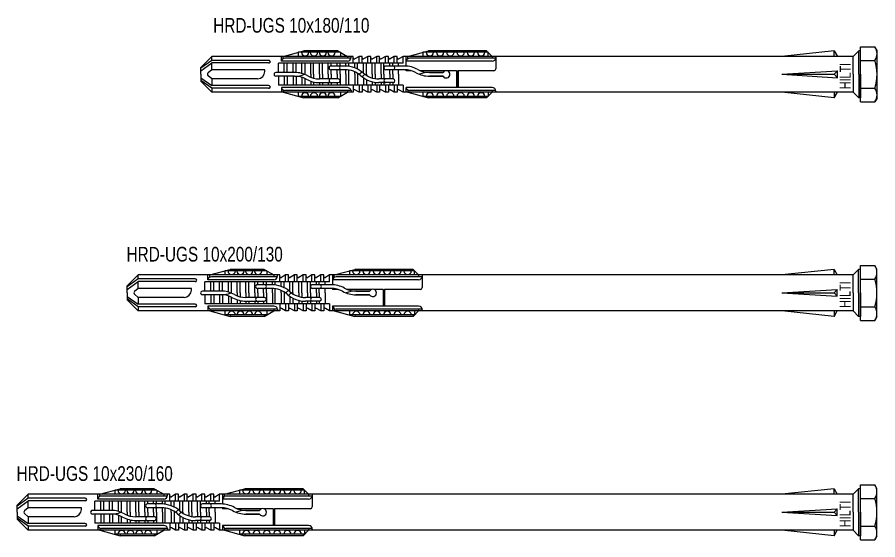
# Model space of a CAD drawing. Header units: millimetres. Extents: x 296 to 4896, y 152 to 3333.
# Drawn here: x 3454.1 to 3688.8, y 2600.9 to 2743.4 of the extents above; entities that cross this region are included whole.
import ezdxf

# ---------------------------------------------------------------- set-up
doc = ezdxf.new("R2010")
doc.units = ezdxf.units.MM
doc.layers.add('2', color=3, linetype='Continuous')
doc.layers.add('3', color=4, linetype='Continuous')
doc.styles.get("Standard").update_dxf_attribs({"font": 'arial.ttf'})

# ---------------------------------------------------------------- blocks, each defined once
blk = doc.blocks.new('HRD-UGS 10x180-110')
at = {"layer": '3', "color": 3}
for p, q in [((-4.5, 7.51), (-0.58, 7.51)), ((-4.5, -7.51), (-4.5, 7.51)), ((0, 6.5), (-0.58, 7.51)), ((-181.5, 4.9), (-184.5, 1.9)), ((-142.9, 4.9), (-181.5, 4.9)), ((-181.5, 3.8), (-181.5, 4.9)), ((-162.5, 3.6), (-162.5, 4.9)), ((-162, 4.9), (-156.4, 6.4)), ((-162, 4.27), (-162, 4.9)), ((-146.41, 6), (-157.89, 6)), ((-157.89, 6), (-157.89, 4.9)), ((-157.89, 6), (-157.89, 4.9)), ((-147.1, 6.4), (-156.4, 6.4)), ((-156.4, 6.4), (-156.4, 6)), ((-147.1, 6.4), (-147.1, 6)), ((-147.1, 6.4), (-144.5, 4.9)), ((-146.41, 6), (-146.41, 4.9)), ((-144.5, 4.9), (-144.5, 4.4)), ((-143.5, 4.6), (-143.5, 4.9)), ((-142.9, 3), (-142.9, 4.9)), ((-141.3, 4.9), (-142.45, 4.24)), ((-140.5, 4.9), (-141.3, 4.9)), ((-141.3, 3), (-141.3, 4.9)), ((-140.5, 3), (-140.5, 4.9)), ((-138.9, 4.9), (-140.05, 4.24)), ((-138.9, 3), (-138.9, 4.9)), ((-138.1, 4.9), (-138.9, 4.9)), ((-138.1, 3), (-138.1, 4.9)), ((-136.5, 4.9), (-137.65, 4.24)), ((-135.7, 4.9), (-136.5, 4.9)), ((-136.5, 3), (-136.5, 4.9)), ((-135.7, 3), (-135.7, 4.9)), ((-134.1, 4.9), (-135.25, 4.24)), ((-134.1, 3), (-134.1, 4.9)), ((-133.3, 4.9), (-134.1, 4.9)), ((-133.3, 3), (-133.3, 4.9)), ((-131.7, 4.9), (-132.85, 4.24)), ((-130.9, 4.9), (-131.7, 4.9)), ((-131.7, 3), (-131.7, 4.9)), ((-130.9, 3), (-130.9, 4.9)), ((-129.3, 4.9), (-130.45, 4.24)), ((-6.5, 4.9), (-129.3, 4.9)), ((-129.3, 3), (-129.3, 4.9)), ((-128.5, 4.9), (-128.5, 2.24)), ((-128, 4.9), (-122.4, 6.4)), ((-128, 4.27), (-128, 4.9)), ((-106.1, 6), (-123.89, 6)), ((-123.89, 6), (-123.89, 4.9)), ((-106.5, 6.4), (-122.4, 6.4)), ((-122.4, 6.4), (-122.4, 6)), ((-106.5, 6.4), (-106.5, 6)), ((-105, 4.9), (-106.5, 6.4)), ((-106.1, 4.9), (-106.1, 6)), ((-105, 4.9), (-105, 4.4)), ((-104, 4.9), (-104, 1.47)), ((-11.7, 6.4), (-25.97, 4.9)), ((-11.7, 4.9), (-11.7, 6.4)), ((-11.7, 6.4), (-10.83, 4.9)), ((-5, 6.4), (-6.5, 4.9)), ((-6.5, 0), (-6.5, 4.9)), ((-4.5, 6.4), (-5, 6.4)), ((-5, 0), (-5, 6.4)), ((-4.5, 0), (-4.5, 6.4)), ((-4.5, 0), (-4.5, 6.4)), ((-4.5, 0), (-4.5, 6.4)), ((-4.5, 0), (-4.5, 6.4)), ((-4.5, 0), (-4.5, 6.4)), ((0, -6.5), (0, 6.5)), ((-181.5, 3.8), (-184.5, 1.65)), ((-184.5, 0.94), (-181.5, 3.09)), ((-166, 3.8), (-181.5, 3.8)), ((-166, 3.09), (-181.5, 3.09)), ((-181.5, 1.21), (-181.5, 3.09)), ((-129.3, 3), (-163.3, 3)), ((-163.3, 0.5), (-163.3, 3)), ((-144.5, 3.6), (-162.48, 3.6)), ((-161.7, 0.5), (-161.7, 3)), ((-143.52, 4.4), (-161.5, 4.4)), ((-160.9, 0.5), (-160.9, 3)), ((-159.3, 0.5), (-159.3, 3)), ((-158.5, 0.5), (-158.5, 3)), ((-156.9, 0.78), (-156.9, 3)), ((-156.1, 3), (-156.1, -0.04)), ((-154.5, 1.89), (-154.5, 3)), ((-153.7, 2.1), (-153.7, 3)), ((-152.1, 2.25), (-152.1, 3)), ((-151.3, 2.25), (-151.3, 3)), ((-149.7, 2.25), (-149.7, 3)), ((-148.9, 2.25), (-148.9, 3)), ((-147.3, 2.25), (-147.3, 3)), ((-146.5, 2.25), (-146.5, 3)), ((-144.9, 2.25), (-144.9, 3)), ((-144.1, 2.18), (-144.1, 3)), ((-142.5, 1.77), (-142.5, 3)), ((-141.7, 1.42), (-141.7, 3)), ((-140.1, 0.31), (-140.1, 3)), ((-139.3, 0), (-139.3, 3)), ((-137.7, 0), (-137.7, 3)), ((-136.9, 0), (-136.9, 3)), ((-135.3, 2.25), (-135.3, 3)), ((-135.3, 1.25), (-135.3, 2.62)), ((-134.5, 0), (-134.5, 3)), ((-132.9, 2.25), (-132.9, 3)), ((-132.1, 2.25), (-132.1, 3)), ((-130.5, 2.25), (-130.5, 3)), ((-130.5, 2.25), (-130.5, 3)), ((-105, 3.6), (-128.48, 3.6)), ((-104.02, 4.4), (-127.5, 4.4)), ((-4.5, 3.75), (-0.58, 3.75)), ((-184.5, 0), (-184.5, 1.9)), ((-181.5, 1.21), (-182.48, 0.38)), ((-167, 1.21), (-181.5, 1.21)), ((-167, 0.79), (-167, 1.21)), ((-158.89, 0.5), (-164, 0.5)), ((-158.89, 0.5), (-164, 0.5)), ((-156.9, 0.26), (-156.9, 0.78)), ((-154.5, 0.83), (-154.5, 1.89)), ((-154.5, 0), (-154.5, 0.83)), ((-153.7, 1.07), (-153.7, 2.1)), ((-153.7, 0), (-153.7, 1.07)), ((-152.1, 1.25), (-152.1, 2.25)), ((-152.1, 0), (-152.1, 1.25)), ((-151.3, 1.25), (-151.3, 2.25)), ((-151.3, 0), (-151.3, 1.25)), ((-149.7, 1.25), (-149.7, 2.25)), ((-149.7, 0), (-149.7, 1.25)), ((-145.13, 2.25), (-149, 2.25)), ((-145.13, 1.25), (-149, 1.25)), ((-148.9, 0), (-148.9, 1.25)), ((-147.3, 0), (-147.3, 1.25)), ((-146.5, 0), (-146.5, 1.25)), ((-144.9, 0), (-144.9, 1.25)), ((-144.1, -3), (-144.1, 1.17)), ((-142.5, 0), (-142.5, 0.69)), ((-141.7, 0.27), (-141.7, -3)), ((-135.3, 0), (-135.3, 1.25)), ((-128.89, 2.25), (-134, 2.25)), ((-128.89, 1.25), (-134, 1.25)), ((-132.9, 0), (-132.9, 1.25)), ((-132.1, 0), (-132.1, 1.25)), ((-130.5, 0), (-130.5, 1.25)), ((-130.5, 0), (-130.5, 1.25)), ((-128.5, 1.24), (-128.5, 0.97)), ((-127, 0.97), (-128.48, 0.97)), ((-117.75, 0.97), (-124.54, 0.97)), ((-122.11, 0.5), (-118.37, 0.5)), ((-118.37, 0.5), (-122.11, 0.5)), ((-114.7, 0.97), (-117.25, 0.97)), ((-114.7, 0.97), (-114.5, 0.77)), ((-114.7, 0.97), (-114.7, -3.6)), ((-114.3, 0.97), (-114.5, 0.77)), ((-114.5, 0.77), (-114.5, -3.6)), ((-114.3, 0.97), (-114.3, -3.6)), ((-104.5, 0.97), (-114.3, 0.97)), ((-25.97, 0), (-10.83, 0.92)), ((-10.83, 0.92), (-11.7, 0)), ((-10.83, -0.92), (-10.83, 0.92)), ((-184.5, 0), (-184.5, -1.9)), ((-184.5, -0.94), (-181.5, -3.09)), ((-181.5, -3.8), (-184.5, -1.65)), ((-181.5, -4.9), (-184.5, -1.9)), ((-181.5, -1.21), (-182.48, -0.38)), ((-181.5, -1.21), (-181.5, -3.09)), ((-169, -1.21), (-181.5, -1.21)), ((-158.89, -0.5), (-164, -0.5)), ((-158.89, -0.5), (-164, -0.5)), ((-163.3, -0.5), (-163.3, -3)), ((-161.7, -0.5), (-161.7, -3)), ((-160.9, -0.5), (-160.9, -3)), ((-159.3, -0.5), (-159.3, -3)), ((-158.5, -0.5), (-158.5, -3)), ((-156.9, -0.81), (-156.9, -3)), ((-156.1, -1.13), (-156.1, -3)), ((-154.5, 0), (-154.5, -0.8)), ((-154.5, -1.86), (-154.5, -3)), ((-153.7, 0), (-153.7, -1.05)), ((-153.7, -2.08), (-153.7, -3)), ((-147, -1.25), (-152.11, -1.25)), ((-152.11, -2.25), (-147, -2.25)), ((-152.1, 0), (-152.1, -1.25)), ((-152.1, -2.25), (-152.1, -3)), ((-151.3, 0), (-151.3, -1.25)), ((-151.3, -2.25), (-151.3, -3)), ((-149.7, 0), (-149.7, -1.25)), ((-149.7, -2.25), (-149.7, -3)), ((-148.9, 0), (-148.9, -1.25)), ((-148.9, -2.25), (-148.9, -3)), ((-147.3, 0), (-147.3, -1.25)), ((-147.3, -2.25), (-147.3, -3)), ((-146.5, 0), (-146.5, -3)), ((-144.9, 0), (-144.9, -3)), ((-142.5, 0), (-142.5, -3)), ((-140.1, -0.94), (-140.1, -3)), ((-139.3, 0), (-139.3, -0.27)), ((-139.3, -1.42), (-139.3, -3)), ((-137.7, 0), (-137.7, -1)), ((-137.7, -2.03), (-137.7, -3)), ((-136.9, 0), (-136.9, -1.17)), ((-136.9, -2.18), (-136.9, -3)), ((-132, -1.25), (-135.87, -1.25)), ((-132, -2.25), (-135.87, -2.25)), ((-135.3, 0), (-135.3, -1.25)), ((-135.3, -2.25), (-135.3, -3)), ((-134.5, 0), (-134.5, -1.25)), ((-134.5, -2.25), (-134.5, -3)), ((-132.9, 0), (-132.9, -1.25)), ((-132.9, -2.25), (-132.9, -3)), ((-132.1, 0), (-132.1, -1.25)), ((-132.1, -2.25), (-132.1, -3)), ((-130.5, 0), (-130.5, -1.25)), ((-130.5, 0), (-130.5, -3)), ((-130.5, -2.25), (-130.5, -3)), ((-118.37, -0.5), (-122.11, -0.5)), ((-122.11, -0.5), (-118.37, -0.5)), ((-25.97, 0), (-11.7, 0)), ((-25.97, 0), (-10.83, -0.92)), ((-10.83, -0.92), (-11.7, 0)), ((-6.5, 0), (-6.5, -4.9)), ((-5, 0), (-5, -6.4)), ((-4.5, 0), (-4.5, -6.4)), ((-4.5, 0), (-4.5, -6.4)), ((-4.5, 0), (-4.5, -6.4)), ((-4.5, 0), (-4.5, -6.4)), ((-4.5, 0), (-4.5, -6.4)), ((-166, -3.09), (-181.5, -3.09)), ((-181.5, -3.8), (-181.5, -4.9)), ((-166, -3.8), (-181.5, -3.8)), ((-129.3, -3), (-163.3, -3)), ((-162.5, -3.6), (-162.5, -4.9)), ((-144.48, -3.6), (-162.48, -3.6)), ((-162, -4.27), (-162, -4.9)), ((-143.5, -4.4), (-161.5, -4.4)), ((-144.5, -4.4), (-144.5, -4.9)), ((-143.5, -4.4), (-143.5, -4.9)), ((-142.9, -3), (-142.9, -4.9)), ((-141.3, -4.9), (-142.45, -4.24)), ((-141.3, -3), (-141.3, -4.9)), ((-140.5, -3), (-140.5, -4.9)), ((-138.9, -4.9), (-140.05, -4.24)), ((-138.9, -3), (-138.9, -4.9)), ((-138.1, -3), (-138.1, -4.9)), ((-136.5, -4.9), (-137.65, -4.24)), ((-136.5, -3), (-136.5, -4.9)), ((-135.7, -3), (-135.7, -4.9)), ((-134.1, -4.9), (-135.25, -4.24)), ((-134.1, -3), (-134.1, -4.9)), ((-133.3, -3), (-133.3, -4.9)), ((-131.7, -4.9), (-132.85, -4.24)), ((-131.7, -3), (-131.7, -4.9)), ((-130.9, -3), (-130.9, -4.9)), ((-129.3, -4.9), (-130.45, -4.24)), ((-129.3, -3), (-129.3, -4.9)), ((-128.5, -3.6), (-128.5, -4.9)), ((-105, -3.6), (-128.48, -3.6)), ((-128, -4.27), (-128, -4.9)), ((-104.02, -4.4), (-127.5, -4.4)), ((-105, -4.4), (-105, -4.9)), ((-104, -4.6), (-104, -4.9)), ((-4.5, -3.75), (-0.58, -3.75)), ((-142.9, -4.9), (-181.5, -4.9)), ((-162, -4.9), (-156.4, -6.4)), ((-157.89, -4.9), (-157.89, -6)), ((-157.89, -4.9), (-157.89, -6)), ((-146.41, -6), (-157.89, -6)), ((-156.4, -6), (-156.4, -6.4)), ((-147.1, -6.4), (-156.4, -6.4)), ((-147.1, -6.4), (-144.5, -4.9)), ((-147.1, -6), (-147.1, -6.4)), ((-146.41, -4.9), (-146.41, -6)), ((-140.5, -4.9), (-141.3, -4.9)), ((-138.1, -4.9), (-138.9, -4.9)), ((-135.7, -4.9), (-136.5, -4.9)), ((-133.3, -4.9), (-134.1, -4.9)), ((-130.9, -4.9), (-131.7, -4.9)), ((-6.5, -4.9), (-129.3, -4.9)), ((-128, -4.9), (-122.4, -6.4)), ((-123.89, -4.9), (-123.89, -6)), ((-106.1, -6), (-123.89, -6)), ((-122.4, -6), (-122.4, -6.4)), ((-106.5, -6.4), (-122.4, -6.4)), ((-105, -4.9), (-106.5, -6.4)), ((-106.5, -6), (-106.5, -6.4)), ((-106.1, -4.9), (-106.1, -6)), ((-11.7, -6.4), (-25.97, -4.9)), ((-11.7, -4.9), (-11.7, -6.4)), ((-11.7, -6.4), (-10.83, -4.9)), ((-5, -6.4), (-6.5, -4.9)), ((-4.5, -6.4), (-5, -6.4)), ((0, -6.5), (-0.58, -7.51)), ((-4.5, -7.51), (-0.58, -7.51))]:
    blk.add_line(p, q, dxfattribs=at)
for points in [[(-166, 3.09), (-165.71, 3.16), (-165.5, 3.45), (-165.71, 3.74), (-166, 3.8)], [(-166, -3.8), (-165.71, -3.74), (-165.5, -3.45), (-165.71, -3.16), (-166, -3.09)]]:
    blk.add_lwpolyline(points, dxfattribs=at)
for centre, radius, start, end in [((-3.32, 5.63), 3.32, 325.6168, 34.3832), ((-156, 6), 1, 180, 0), ((-153.6, 6), 1, 180, 0), ((-151.2, 6), 1, 180, 0), ((-148.8, 6), 1, 180, 0), ((-122, 6), 1, 180, 0), ((-122, 6), 1, 180, 0), ((-119.2, 6), 1, 180, 0), ((-116.4, 6), 1, 180, 0), ((-113.6, 6), 1, 180, 0), ((-110.8, 6), 1, 180, 0), ((-108, 6), 1, 180, 0), ((-161.52, 3.4), 1, 90, 168.463), ((-144.5, 4.6), 1, 270, 0), ((-142.6, 4.5), 0.3, 180, 300), ((-140.2, 4.5), 0.3, 180, 300), ((-137.8, 4.5), 0.3, 180, 300), ((-135.4, 4.5), 0.3, 180, 300), ((-133, 4.5), 0.3, 180, 300), ((-130.6, 4.5), 0.3, 180, 300), ((-127.5, 3.4), 1, 90, 168.463), ((-105, 4.6), 1, 270, 0), ((-12.42, 0), 12.42, 342.4126, 17.5874), ((-182.16, 0), 0.5, 130.2691, 229.7309), ((-169, 0.79), 2, 270, 0), ((-164, 0), 0.5, 89.9975, 270), ((-164, 0), 0.5, 90, 270.0025), ((-158.89, -7), 7.5, 61.0463, 90), ((-149, 1.75), 0.5, 90, 270.0116), ((-147, 1.75), 0.5, 270.0013, 90), ((-145.13, -5.25), 7.5, 48.5904, 90), ((-145.13, -5.25), 6.5, 48.5904, 90), ((-145.13, 5.25), 6.5, 306.1289, 311.4096), ((-135.87, -5.25), 7.5, 128.1223, 131.4096), ((-135.87, 5.25), 6.5, 228.5904, 270), ((-134, 1.75), 0.5, 90, 270.0025), ((-132, 1.75), 0.5, 270, 90), ((-128.89, -5.25), 7.5, 61.0463, 90), ((-128.89, -5.25), 6.5, 61.0463, 90), ((-122.11, 7), 7.5, 241.0463, 270), ((-122.11, 7), 6.5, 241.0463, 269.9987), ((-122.11, -7), 7.5, 90, 111.0361), ((-117.5, 0), 1, 209.9997, 150), ((-117.5, 0), 1, 210, 150.0003), ((-104.5, 1.47), 0.5, 270, 0), ((-158.89, 7), 7.5, 270, 291.0395), ((-158.89, -7), 6.5, 61.0463, 90), ((-152.11, 5.25), 7.5, 241.0463, 270), ((-152.11, 5.25), 6.5, 241.0463, 269.9987), ((-149, -1.75), 0.5, 89.9884, 270), ((-147, -1.75), 0.5, 270, 89.9987), ((-135.87, 5.25), 7.5, 228.5904, 270), ((-145.13, 5.25), 7.5, 308.1223, 311.4096), ((-135.87, -5.25), 6.5, 126.1289, 131.4096), ((-134, -1.75), 0.5, 89.9975, 270), ((-132, -1.75), 0.5, 270, 90), ((-161.52, -3.4), 1, 191.537, 270), ((-144.48, -4.6), 1, 11.537, 90), ((-142.6, -4.5), 0.3, 60, 180), ((-140.2, -4.5), 0.3, 60, 180), ((-137.8, -4.5), 0.3, 60, 180), ((-135.4, -4.5), 0.3, 60, 180), ((-133, -4.5), 0.3, 60, 180), ((-130.6, -4.5), 0.3, 60, 180), ((-127.5, -3.4), 1, 191.537, 270), ((-105, -4.6), 1, 0, 90), ((-3.32, -5.63), 3.32, 325.6168, 34.3832), ((-156, -6), 1, 0, 180), ((-153.6, -6), 1, 0, 180), ((-151.2, -6), 1, 0, 180), ((-148.8, -6), 1, 0, 180), ((-122, -6), 1, 0, 180), ((-122, -6), 1, 0, 180), ((-119.2, -6), 1, 0, 180), ((-116.4, -6), 1, 0, 180), ((-113.6, -6), 1, 0, 180), ((-110.8, -6), 1, 0, 180), ((-108, -6), 1, 0, 180)]:
    blk.add_arc(centre, radius, start, end, dxfattribs=at)
at = {"color": 1, "width": 0.7}
blk.add_text('HILTI', height=3, rotation=90, dxfattribs=at).set_placement((-7.19, -4.04))
blk = doc.blocks.new('HRD-UGS 10x200-130')
at = {"layer": '3', "color": 3}
for p, q in [((-4.5, -7.51), (-4.5, 7.51)), ((-4.5, 7.51), (-0.58, 7.51)), ((0, 6.5), (-0.58, 7.51)), ((-201.5, 4.9), (-204.5, 1.9)), ((-162.9, 4.9), (-201.5, 4.9)), ((-201.5, 3.8), (-201.5, 4.9)), ((-182.5, 3.6), (-182.5, 4.9)), ((-182, 4.9), (-176.4, 6.4)), ((-182, 4.27), (-182, 4.9)), ((-166.41, 6), (-177.89, 6)), ((-177.89, 6), (-177.89, 4.9)), ((-177.89, 6), (-177.89, 4.9)), ((-167.1, 6.4), (-176.4, 6.4)), ((-176.4, 6.4), (-176.4, 6)), ((-167.1, 6.4), (-167.1, 6)), ((-167.1, 6.4), (-164.5, 4.9)), ((-166.41, 6), (-166.41, 4.9)), ((-164.5, 4.9), (-164.5, 4.4)), ((-163.5, 4.6), (-163.5, 4.9)), ((-162.9, 3), (-162.9, 4.9)), ((-161.3, 4.9), (-162.45, 4.24)), ((-160.5, 4.9), (-161.3, 4.9)), ((-161.3, 3), (-161.3, 4.9)), ((-160.5, 3), (-160.5, 4.9)), ((-158.9, 4.9), (-160.05, 4.24)), ((-158.9, 3), (-158.9, 4.9)), ((-158.1, 4.9), (-158.9, 4.9)), ((-158.1, 3), (-158.1, 4.9)), ((-156.5, 4.9), (-157.65, 4.24)), ((-155.7, 4.9), (-156.5, 4.9)), ((-156.5, 3), (-156.5, 4.9)), ((-155.7, 3), (-155.7, 4.9)), ((-154.1, 4.9), (-155.25, 4.24)), ((-154.1, 3), (-154.1, 4.9)), ((-153.3, 4.9), (-154.1, 4.9)), ((-153.3, 3), (-153.3, 4.9)), ((-151.7, 4.9), (-152.85, 4.24)), ((-150.9, 4.9), (-151.7, 4.9)), ((-151.7, 3), (-151.7, 4.9)), ((-150.9, 3), (-150.9, 4.9)), ((-149.3, 4.9), (-150.45, 4.24)), ((-6.5, 4.9), (-149.3, 4.9)), ((-149.3, 3), (-149.3, 4.9)), ((-148.5, 4.9), (-148.5, 2.24)), ((-148, 4.9), (-142.4, 6.4)), ((-148, 4.27), (-148, 4.9)), ((-126.1, 6), (-143.89, 6)), ((-143.89, 6), (-143.89, 4.9)), ((-126.5, 6.4), (-142.4, 6.4)), ((-142.4, 6.4), (-142.4, 6)), ((-126.5, 6.4), (-126.5, 6)), ((-125, 4.9), (-126.5, 6.4)), ((-126.1, 4.9), (-126.1, 6)), ((-125, 4.9), (-125, 4.4)), ((-124, 4.9), (-124, 1.47)), ((-11.7, 6.4), (-25.97, 4.9)), ((-11.7, 4.9), (-11.7, 6.4)), ((-11.7, 6.4), (-10.83, 4.9)), ((-5, 6.4), (-6.5, 4.9)), ((-6.5, 0), (-6.5, 4.9)), ((-4.5, 6.4), (-5, 6.4)), ((-5, 0), (-5, 6.4)), ((-4.5, 0), (-4.5, 6.4)), ((-4.5, 0), (-4.5, 6.4)), ((-4.5, 0), (-4.5, 6.4)), ((-4.5, 0), (-4.5, 6.4)), ((-4.5, 0), (-4.5, 6.4)), ((-4.5, 0), (-4.5, 6.4)), ((0, -6.5), (0, 6.5)), ((-201.5, 3.8), (-204.5, 1.65)), ((-204.5, 0.94), (-201.5, 3.09)), ((-186, 3.8), (-201.5, 3.8)), ((-186, 3.09), (-201.5, 3.09)), ((-201.5, 1.21), (-201.5, 3.09)), ((-149.3, 3), (-183.3, 3)), ((-183.3, 0.5), (-183.3, 3)), ((-164.5, 3.6), (-182.48, 3.6)), ((-181.7, 0.5), (-181.7, 3)), ((-163.52, 4.4), (-181.5, 4.4)), ((-180.9, 0.5), (-180.9, 3)), ((-179.3, 0.5), (-179.3, 3)), ((-178.5, 0.5), (-178.5, 3)), ((-176.9, 0.78), (-176.9, 3)), ((-176.1, 3), (-176.1, -0.04)), ((-174.5, 1.89), (-174.5, 3)), ((-173.7, 2.1), (-173.7, 3)), ((-172.1, 2.25), (-172.1, 3)), ((-171.3, 2.25), (-171.3, 3)), ((-169.7, 2.25), (-169.7, 3)), ((-168.9, 2.25), (-168.9, 3)), ((-167.3, 2.25), (-167.3, 3)), ((-166.5, 2.25), (-166.5, 3)), ((-164.9, 2.25), (-164.9, 3)), ((-164.1, 2.18), (-164.1, 3)), ((-162.5, 1.77), (-162.5, 3)), ((-161.7, 1.42), (-161.7, 3)), ((-160.1, 0.31), (-160.1, 3)), ((-159.3, 0), (-159.3, 3)), ((-157.7, 0), (-157.7, 3)), ((-156.9, 0), (-156.9, 3)), ((-155.3, 2.25), (-155.3, 3)), ((-155.3, 1.25), (-155.3, 2.62)), ((-154.5, 0), (-154.5, 3)), ((-152.9, 2.25), (-152.9, 3)), ((-152.1, 2.25), (-152.1, 3)), ((-150.5, 2.25), (-150.5, 3)), ((-150.5, 2.25), (-150.5, 3)), ((-125, 3.6), (-148.48, 3.6)), ((-124.02, 4.4), (-147.5, 4.4)), ((-4.5, 3.75), (-0.58, 3.75)), ((-204.5, 0), (-204.5, 1.9)), ((-201.5, 1.21), (-202.48, 0.38)), ((-187, 1.21), (-201.5, 1.21)), ((-187, 0.79), (-187, 1.21)), ((-178.89, 0.5), (-184, 0.5)), ((-178.89, 0.5), (-184, 0.5)), ((-176.9, 0.26), (-176.9, 0.78)), ((-174.5, 0.83), (-174.5, 1.89)), ((-174.5, 0), (-174.5, 0.83)), ((-173.7, 1.07), (-173.7, 2.1)), ((-173.7, 0), (-173.7, 1.07)), ((-172.1, 1.25), (-172.1, 2.25)), ((-172.1, 0), (-172.1, 1.25)), ((-171.3, 1.25), (-171.3, 2.25)), ((-171.3, 0), (-171.3, 1.25)), ((-169.7, 1.25), (-169.7, 2.25)), ((-169.7, 0), (-169.7, 1.25)), ((-165.13, 2.25), (-169, 2.25)), ((-165.13, 1.25), (-169, 1.25)), ((-168.9, 0), (-168.9, 1.25)), ((-167.3, 0), (-167.3, 1.25)), ((-166.5, 0), (-166.5, 1.25)), ((-164.9, 0), (-164.9, 1.25)), ((-164.1, -3), (-164.1, 1.17)), ((-162.5, 0), (-162.5, 0.69)), ((-161.7, 0.27), (-161.7, -3)), ((-155.3, 0), (-155.3, 1.25)), ((-148.89, 2.25), (-154, 2.25)), ((-148.89, 1.25), (-154, 1.25)), ((-152.9, 0), (-152.9, 1.25)), ((-152.1, 0), (-152.1, 1.25)), ((-150.5, 0), (-150.5, 1.25)), ((-150.5, 0), (-150.5, 1.25)), ((-148.5, 1.24), (-148.5, 0.97)), ((-147, 0.97), (-148.48, 0.97)), ((-137.75, 0.97), (-144.54, 0.97)), ((-142.11, 0.5), (-138.37, 0.5)), ((-138.37, 0.5), (-142.11, 0.5)), ((-134.7, 0.97), (-137.25, 0.97)), ((-134.7, 0.97), (-134.5, 0.77)), ((-134.7, 0.97), (-134.7, -3.6)), ((-134.3, 0.97), (-134.5, 0.77)), ((-134.5, 0.77), (-134.5, -3.6)), ((-134.3, 0.97), (-134.3, -3.6)), ((-124.5, 0.97), (-134.3, 0.97)), ((-25.97, 0), (-10.83, 0.92)), ((-10.83, 0.92), (-11.7, 0)), ((-10.83, -0.92), (-10.83, 0.92)), ((-204.5, 0), (-204.5, -1.9)), ((-204.5, -0.94), (-201.5, -3.09)), ((-201.5, -3.8), (-204.5, -1.65)), ((-201.5, -4.9), (-204.5, -1.9)), ((-201.5, -1.21), (-202.48, -0.38)), ((-201.5, -1.21), (-201.5, -3.09)), ((-189, -1.21), (-201.5, -1.21)), ((-178.89, -0.5), (-184, -0.5)), ((-178.89, -0.5), (-184, -0.5)), ((-183.3, -0.5), (-183.3, -3)), ((-181.7, -0.5), (-181.7, -3)), ((-180.9, -0.5), (-180.9, -3)), ((-179.3, -0.5), (-179.3, -3)), ((-178.5, -0.5), (-178.5, -3)), ((-176.9, -0.81), (-176.9, -3)), ((-176.1, -1.13), (-176.1, -3)), ((-174.5, 0), (-174.5, -0.8)), ((-174.5, -1.86), (-174.5, -3)), ((-173.7, 0), (-173.7, -1.05)), ((-173.7, -2.08), (-173.7, -3)), ((-167, -1.25), (-172.11, -1.25)), ((-172.11, -2.25), (-167, -2.25)), ((-172.1, 0), (-172.1, -1.25)), ((-172.1, -2.25), (-172.1, -3)), ((-171.3, 0), (-171.3, -1.25)), ((-171.3, -2.25), (-171.3, -3)), ((-169.7, 0), (-169.7, -1.25)), ((-169.7, -2.25), (-169.7, -3)), ((-168.9, 0), (-168.9, -1.25)), ((-168.9, -2.25), (-168.9, -3)), ((-167.3, 0), (-167.3, -1.25)), ((-167.3, -2.25), (-167.3, -3)), ((-166.5, 0), (-166.5, -3)), ((-164.9, 0), (-164.9, -3)), ((-162.5, 0), (-162.5, -3)), ((-160.1, -0.94), (-160.1, -3)), ((-159.3, 0), (-159.3, -0.27)), ((-159.3, -1.42), (-159.3, -3)), ((-157.7, 0), (-157.7, -1)), ((-157.7, -2.03), (-157.7, -3)), ((-156.9, 0), (-156.9, -1.17)), ((-156.9, -2.18), (-156.9, -3)), ((-152, -1.25), (-155.87, -1.25)), ((-152, -2.25), (-155.87, -2.25)), ((-155.3, 0), (-155.3, -1.25)), ((-155.3, -2.25), (-155.3, -3)), ((-154.5, 0), (-154.5, -1.25)), ((-154.5, -2.25), (-154.5, -3)), ((-152.9, 0), (-152.9, -1.25)), ((-152.9, -2.25), (-152.9, -3)), ((-152.1, 0), (-152.1, -1.25)), ((-152.1, -2.25), (-152.1, -3)), ((-150.5, 0), (-150.5, -1.25)), ((-150.5, 0), (-150.5, -3)), ((-150.5, -2.25), (-150.5, -3)), ((-138.37, -0.5), (-142.11, -0.5)), ((-142.11, -0.5), (-138.37, -0.5)), ((-25.97, 0), (-11.7, 0)), ((-25.97, 0), (-10.83, -0.92)), ((-10.83, -0.92), (-11.7, 0)), ((-6.5, 0), (-6.5, -4.9)), ((-5, 0), (-5, -6.4)), ((-4.5, 0), (-4.5, -6.4)), ((-4.5, 0), (-4.5, -6.4)), ((-4.5, 0), (-4.5, -6.4)), ((-4.5, 0), (-4.5, -6.4)), ((-4.5, 0), (-4.5, -6.4)), ((-4.5, 0), (-4.5, -6.4)), ((-186, -3.09), (-201.5, -3.09)), ((-201.5, -3.8), (-201.5, -4.9)), ((-186, -3.8), (-201.5, -3.8)), ((-149.3, -3), (-183.3, -3)), ((-182.5, -3.6), (-182.5, -4.9)), ((-164.48, -3.6), (-182.48, -3.6)), ((-182, -4.27), (-182, -4.9)), ((-163.5, -4.4), (-181.5, -4.4)), ((-164.5, -4.4), (-164.5, -4.9)), ((-163.5, -4.4), (-163.5, -4.9)), ((-162.9, -3), (-162.9, -4.9)), ((-161.3, -4.9), (-162.45, -4.24)), ((-161.3, -3), (-161.3, -4.9)), ((-160.5, -3), (-160.5, -4.9)), ((-158.9, -4.9), (-160.05, -4.24)), ((-158.9, -3), (-158.9, -4.9)), ((-158.1, -3), (-158.1, -4.9)), ((-156.5, -4.9), (-157.65, -4.24)), ((-156.5, -3), (-156.5, -4.9)), ((-155.7, -3), (-155.7, -4.9)), ((-154.1, -4.9), (-155.25, -4.24)), ((-154.1, -3), (-154.1, -4.9)), ((-153.3, -3), (-153.3, -4.9)), ((-151.7, -4.9), (-152.85, -4.24)), ((-151.7, -3), (-151.7, -4.9)), ((-150.9, -3), (-150.9, -4.9)), ((-149.3, -4.9), (-150.45, -4.24)), ((-149.3, -3), (-149.3, -4.9)), ((-148.5, -3.6), (-148.5, -4.9)), ((-125, -3.6), (-148.48, -3.6)), ((-148, -4.27), (-148, -4.9)), ((-124.02, -4.4), (-147.5, -4.4)), ((-125, -4.4), (-125, -4.9)), ((-124, -4.6), (-124, -4.9)), ((-4.5, -3.75), (-0.58, -3.75)), ((-162.9, -4.9), (-201.5, -4.9)), ((-182, -4.9), (-176.4, -6.4)), ((-177.89, -4.9), (-177.89, -6)), ((-177.89, -4.9), (-177.89, -6)), ((-166.41, -6), (-177.89, -6)), ((-176.4, -6), (-176.4, -6.4)), ((-167.1, -6.4), (-176.4, -6.4)), ((-167.1, -6.4), (-164.5, -4.9)), ((-167.1, -6), (-167.1, -6.4)), ((-166.41, -4.9), (-166.41, -6)), ((-160.5, -4.9), (-161.3, -4.9)), ((-158.1, -4.9), (-158.9, -4.9)), ((-155.7, -4.9), (-156.5, -4.9)), ((-153.3, -4.9), (-154.1, -4.9)), ((-150.9, -4.9), (-151.7, -4.9)), ((-6.5, -4.9), (-149.3, -4.9)), ((-148, -4.9), (-142.4, -6.4)), ((-143.89, -4.9), (-143.89, -6)), ((-126.1, -6), (-143.89, -6)), ((-142.4, -6), (-142.4, -6.4)), ((-126.5, -6.4), (-142.4, -6.4)), ((-125, -4.9), (-126.5, -6.4)), ((-126.5, -6), (-126.5, -6.4)), ((-126.1, -4.9), (-126.1, -6)), ((-11.7, -6.4), (-25.97, -4.9)), ((-11.7, -4.9), (-11.7, -6.4)), ((-11.7, -6.4), (-10.83, -4.9)), ((-5, -6.4), (-6.5, -4.9)), ((-4.5, -6.4), (-5, -6.4)), ((0, -6.5), (-0.58, -7.51)), ((-4.5, -7.51), (-0.58, -7.51))]:
    blk.add_line(p, q, dxfattribs=at)
for points in [[(-186, 3.09), (-185.71, 3.16), (-185.5, 3.45), (-185.71, 3.74), (-186, 3.8)], [(-186, -3.8), (-185.71, -3.74), (-185.5, -3.45), (-185.71, -3.16), (-186, -3.09)]]:
    blk.add_lwpolyline(points, dxfattribs=at)
for centre, radius, start, end in [((-3.32, 5.63), 3.32, 325.6168, 34.3832), ((-176, 6), 1, 180, 0), ((-173.6, 6), 1, 180, 0), ((-171.2, 6), 1, 180, 0), ((-168.8, 6), 1, 180, 0), ((-142, 6), 1, 180, 0), ((-142, 6), 1, 180, 0), ((-139.2, 6), 1, 180, 0), ((-136.4, 6), 1, 180, 0), ((-133.6, 6), 1, 180, 0), ((-130.8, 6), 1, 180, 0), ((-128, 6), 1, 180, 0), ((-181.52, 3.4), 1, 90, 168.463), ((-164.5, 4.6), 1, 270, 0), ((-162.6, 4.5), 0.3, 180, 300), ((-160.2, 4.5), 0.3, 180, 300), ((-157.8, 4.5), 0.3, 180, 300), ((-155.4, 4.5), 0.3, 180, 300), ((-153, 4.5), 0.3, 180, 300), ((-150.6, 4.5), 0.3, 180, 300), ((-147.5, 3.4), 1, 90, 168.463), ((-125, 4.6), 1, 270, 0), ((-12.42, 0), 12.42, 342.4126, 17.5874), ((-202.16, 0), 0.5, 130.2691, 229.7309), ((-189, 0.79), 2, 270, 0), ((-184, 0), 0.5, 89.9975, 270), ((-184, 0), 0.5, 90, 270.0025), ((-178.89, -7), 7.5, 61.0463, 90), ((-169, 1.75), 0.5, 90, 270.0116), ((-167, 1.75), 0.5, 270.0013, 90), ((-165.13, -5.25), 7.5, 48.5904, 90), ((-165.13, -5.25), 6.5, 48.5904, 90), ((-165.13, 5.25), 6.5, 306.1289, 311.4096), ((-155.87, -5.25), 7.5, 128.1223, 131.4096), ((-155.87, 5.25), 6.5, 228.5904, 270), ((-154, 1.75), 0.5, 90, 270.0025), ((-152, 1.75), 0.5, 270, 90), ((-148.89, -5.25), 7.5, 61.0463, 90), ((-148.89, -5.25), 6.5, 61.0463, 90), ((-142.11, 7), 7.5, 241.0463, 270), ((-142.11, 7), 6.5, 241.0463, 269.9987), ((-142.11, -7), 7.5, 90, 111.0361), ((-137.5, 0), 1, 209.9997, 150), ((-137.5, 0), 1, 210, 150.0003), ((-124.5, 1.47), 0.5, 270, 0), ((-178.89, 7), 7.5, 270, 291.0395), ((-178.89, -7), 6.5, 61.0463, 90), ((-172.11, 5.25), 7.5, 241.0463, 270), ((-172.11, 5.25), 6.5, 241.0463, 269.9987), ((-169, -1.75), 0.5, 89.9884, 270), ((-167, -1.75), 0.5, 270, 89.9987), ((-155.87, 5.25), 7.5, 228.5904, 270), ((-165.13, 5.25), 7.5, 308.1223, 311.4096), ((-155.87, -5.25), 6.5, 126.1289, 131.4096), ((-154, -1.75), 0.5, 89.9975, 270), ((-152, -1.75), 0.5, 270, 90), ((-181.52, -3.4), 1, 191.537, 270), ((-164.48, -4.6), 1, 11.537, 90), ((-162.6, -4.5), 0.3, 60, 180), ((-160.2, -4.5), 0.3, 60, 180), ((-157.8, -4.5), 0.3, 60, 180), ((-155.4, -4.5), 0.3, 60, 180), ((-153, -4.5), 0.3, 60, 180), ((-150.6, -4.5), 0.3, 60, 180), ((-147.5, -3.4), 1, 191.537, 270), ((-125, -4.6), 1, 0, 90), ((-3.32, -5.63), 3.32, 325.6168, 34.3832), ((-176, -6), 1, 0, 180), ((-173.6, -6), 1, 0, 180), ((-171.2, -6), 1, 0, 180), ((-168.8, -6), 1, 0, 180), ((-142, -6), 1, 0, 180), ((-142, -6), 1, 0, 180), ((-139.2, -6), 1, 0, 180), ((-136.4, -6), 1, 0, 180), ((-133.6, -6), 1, 0, 180), ((-130.8, -6), 1, 0, 180), ((-128, -6), 1, 0, 180)]:
    blk.add_arc(centre, radius, start, end, dxfattribs=at)
at = {"color": 1, "width": 0.7}
blk.add_text('HILTI', height=3, rotation=90, dxfattribs=at).set_placement((-7.19, -4.04))
blk = doc.blocks.new('HRD-UGS 10x230-160')
at = {"layer": '2'}
for p, q in [((0, 6.5), (-0.58, 7.51)), ((0, -6.5), (0, 6.5)), ((0, -6.5), (-0.58, -7.51))]:
    blk.add_line(p, q, dxfattribs=at)
for centre, radius, start, end in [((-3.32, 5.63), 3.32, 325.6168, 34.3832), ((-12.42, 0), 12.42, 342.4126, 17.5874), ((-3.32, -5.63), 3.32, 325.6168, 34.3832)]:
    blk.add_arc(centre, radius, start, end, dxfattribs=at)
at = {"layer": '3', "color": 3}
for p, q in [((-4.5, 7.51), (-0.58, 7.51)), ((-4.5, -7.51), (-4.5, 7.51)), ((-231.5, 4.9), (-234.5, 1.9)), ((-192.9, 4.9), (-231.5, 4.9)), ((-231.5, 3.8), (-231.5, 4.9)), ((-212.5, 3.6), (-212.5, 4.9)), ((-212, 4.9), (-206.4, 6.4)), ((-212, 4.27), (-212, 4.9)), ((-196.41, 6), (-207.89, 6)), ((-207.89, 6), (-207.89, 4.9)), ((-207.89, 6), (-207.89, 4.9)), ((-197.1, 6.4), (-206.4, 6.4)), ((-206.4, 6.4), (-206.4, 6)), ((-197.1, 6.4), (-197.1, 6)), ((-197.1, 6.4), (-194.5, 4.9)), ((-196.41, 6), (-196.41, 4.9)), ((-194.5, 4.9), (-194.5, 4.4)), ((-193.5, 4.6), (-193.5, 4.9)), ((-192.9, 3), (-192.9, 4.9)), ((-191.3, 4.9), (-192.45, 4.24)), ((-190.5, 4.9), (-191.3, 4.9)), ((-191.3, 3), (-191.3, 4.9)), ((-190.5, 3), (-190.5, 4.9)), ((-188.9, 4.9), (-190.05, 4.24)), ((-188.9, 3), (-188.9, 4.9)), ((-188.1, 4.9), (-188.9, 4.9)), ((-188.1, 3), (-188.1, 4.9)), ((-186.5, 4.9), (-187.65, 4.24)), ((-185.7, 4.9), (-186.5, 4.9)), ((-186.5, 3), (-186.5, 4.9)), ((-185.7, 3), (-185.7, 4.9)), ((-184.1, 4.9), (-185.25, 4.24)), ((-184.1, 3), (-184.1, 4.9)), ((-183.3, 4.9), (-184.1, 4.9)), ((-183.3, 3), (-183.3, 4.9)), ((-181.7, 4.9), (-182.85, 4.24)), ((-180.9, 4.9), (-181.7, 4.9)), ((-181.7, 3), (-181.7, 4.9)), ((-180.9, 3), (-180.9, 4.9)), ((-179.3, 4.9), (-180.45, 4.24)), ((-6.5, 4.9), (-179.3, 4.9)), ((-179.3, 3), (-179.3, 4.9)), ((-178.5, 4.9), (-178.5, 2.24)), ((-178, 4.9), (-172.4, 6.4)), ((-178, 4.27), (-178, 4.9)), ((-156.1, 6), (-173.89, 6)), ((-173.89, 6), (-173.89, 4.9)), ((-156.5, 6.4), (-172.4, 6.4)), ((-172.4, 6.4), (-172.4, 6)), ((-156.5, 6.4), (-156.5, 6)), ((-155, 4.9), (-156.5, 6.4)), ((-156.1, 4.9), (-156.1, 6)), ((-155, 4.9), (-155, 4.4)), ((-154, 4.9), (-154, 1.47)), ((-11.7, 6.4), (-25.97, 4.9)), ((-11.7, 4.9), (-11.7, 6.4)), ((-11.7, 6.4), (-10.83, 4.9)), ((-5, 6.4), (-6.5, 4.9)), ((-6.5, 0), (-6.5, 4.9)), ((-4.5, 6.4), (-5, 6.4)), ((-5, 0), (-5, 6.4)), ((-4.5, 0), (-4.5, 6.4)), ((-4.5, 0), (-4.5, 6.4)), ((-4.5, 0), (-4.5, 6.4)), ((-4.5, 0), (-4.5, 6.4)), ((-4.5, 0), (-4.5, 6.4)), ((-4.5, 0), (-4.5, 6.4)), ((-4.5, 0), (-4.5, 6.4)), ((-231.5, 3.8), (-234.5, 1.65)), ((-234.5, 0.94), (-231.5, 3.09)), ((-216, 3.8), (-231.5, 3.8)), ((-216, 3.09), (-231.5, 3.09)), ((-231.5, 1.21), (-231.5, 3.09)), ((-179.3, 3), (-213.3, 3)), ((-213.3, 0.5), (-213.3, 3)), ((-194.5, 3.6), (-212.48, 3.6)), ((-211.7, 0.5), (-211.7, 3)), ((-193.52, 4.4), (-211.5, 4.4)), ((-210.9, 0.5), (-210.9, 3)), ((-209.3, 0.5), (-209.3, 3)), ((-208.5, 0.5), (-208.5, 3)), ((-206.9, 0.78), (-206.9, 3)), ((-206.1, 3), (-206.1, -0.04)), ((-204.5, 1.89), (-204.5, 3)), ((-203.7, 2.1), (-203.7, 3)), ((-202.1, 2.25), (-202.1, 3)), ((-201.3, 2.25), (-201.3, 3)), ((-199.7, 2.25), (-199.7, 3)), ((-198.9, 2.25), (-198.9, 3)), ((-197.3, 2.25), (-197.3, 3)), ((-196.5, 2.25), (-196.5, 3)), ((-194.9, 2.25), (-194.9, 3)), ((-194.1, 2.18), (-194.1, 3)), ((-192.5, 1.77), (-192.5, 3)), ((-191.7, 1.42), (-191.7, 3)), ((-190.1, 0.31), (-190.1, 3)), ((-189.3, 0), (-189.3, 3)), ((-187.7, 0), (-187.7, 3)), ((-186.9, 0), (-186.9, 3)), ((-185.3, 2.25), (-185.3, 3)), ((-185.3, 1.25), (-185.3, 2.62)), ((-184.5, 0), (-184.5, 3)), ((-182.9, 2.25), (-182.9, 3)), ((-182.1, 2.25), (-182.1, 3)), ((-180.5, 2.25), (-180.5, 3)), ((-180.5, 2.25), (-180.5, 3)), ((-155, 3.6), (-178.48, 3.6)), ((-154.02, 4.4), (-177.5, 4.4)), ((-4.5, 3.75), (-0.58, 3.75)), ((-234.5, 0), (-234.5, 1.9)), ((-231.5, 1.21), (-232.48, 0.38)), ((-217, 1.21), (-231.5, 1.21)), ((-217, 0.79), (-217, 1.21)), ((-208.89, 0.5), (-214, 0.5)), ((-208.89, 0.5), (-214, 0.5)), ((-206.9, 0.26), (-206.9, 0.78)), ((-204.5, 0.83), (-204.5, 1.89)), ((-204.5, 0), (-204.5, 0.83)), ((-203.7, 1.07), (-203.7, 2.1)), ((-203.7, 0), (-203.7, 1.07)), ((-202.1, 1.25), (-202.1, 2.25)), ((-202.1, 0), (-202.1, 1.25)), ((-201.3, 1.25), (-201.3, 2.25)), ((-201.3, 0), (-201.3, 1.25)), ((-199.7, 1.25), (-199.7, 2.25)), ((-199.7, 0), (-199.7, 1.25)), ((-195.13, 2.25), (-199, 2.25)), ((-195.13, 1.25), (-199, 1.25)), ((-198.9, 0), (-198.9, 1.25)), ((-197.3, 0), (-197.3, 1.25)), ((-196.5, 0), (-196.5, 1.25)), ((-194.9, 0), (-194.9, 1.25)), ((-194.1, -3), (-194.1, 1.17)), ((-192.5, 0), (-192.5, 0.69)), ((-191.7, 0.27), (-191.7, -3)), ((-185.3, 0), (-185.3, 1.25)), ((-178.89, 2.25), (-184, 2.25)), ((-178.89, 1.25), (-184, 1.25)), ((-182.9, 0), (-182.9, 1.25)), ((-182.1, 0), (-182.1, 1.25)), ((-180.5, 0), (-180.5, 1.25)), ((-180.5, 0), (-180.5, 1.25)), ((-178.5, 1.24), (-178.5, 0.97)), ((-177, 0.97), (-178.48, 0.97)), ((-167.75, 0.97), (-174.54, 0.97)), ((-172.11, 0.5), (-168.37, 0.5)), ((-168.37, 0.5), (-172.11, 0.5)), ((-164.7, 0.97), (-167.25, 0.97)), ((-164.7, 0.97), (-164.5, 0.77)), ((-164.7, 0.97), (-164.7, -3.6)), ((-164.3, 0.97), (-164.5, 0.77)), ((-164.5, 0.77), (-164.5, -3.6)), ((-164.3, 0.97), (-164.3, -3.6)), ((-154.5, 0.97), (-164.3, 0.97)), ((-25.97, 0), (-10.83, 0.92)), ((-10.83, 0.92), (-11.7, 0)), ((-10.83, -0.92), (-10.83, 0.92)), ((-234.5, 0), (-234.5, -1.9)), ((-234.5, -0.94), (-231.5, -3.09)), ((-231.5, -3.8), (-234.5, -1.65)), ((-231.5, -4.9), (-234.5, -1.9)), ((-231.5, -1.21), (-232.48, -0.38)), ((-231.5, -1.21), (-231.5, -3.09)), ((-219, -1.21), (-231.5, -1.21)), ((-208.89, -0.5), (-214, -0.5)), ((-208.89, -0.5), (-214, -0.5)), ((-213.3, -0.5), (-213.3, -3)), ((-211.7, -0.5), (-211.7, -3)), ((-210.9, -0.5), (-210.9, -3)), ((-209.3, -0.5), (-209.3, -3)), ((-208.5, -0.5), (-208.5, -3)), ((-206.9, -0.81), (-206.9, -3)), ((-206.1, -1.13), (-206.1, -3)), ((-204.5, 0), (-204.5, -0.8)), ((-204.5, -1.86), (-204.5, -3)), ((-203.7, 0), (-203.7, -1.05)), ((-203.7, -2.08), (-203.7, -3)), ((-197, -1.25), (-202.11, -1.25)), ((-202.11, -2.25), (-197, -2.25)), ((-202.1, 0), (-202.1, -1.25)), ((-202.1, -2.25), (-202.1, -3)), ((-201.3, 0), (-201.3, -1.25)), ((-201.3, -2.25), (-201.3, -3)), ((-199.7, 0), (-199.7, -1.25)), ((-199.7, -2.25), (-199.7, -3)), ((-198.9, 0), (-198.9, -1.25)), ((-198.9, -2.25), (-198.9, -3)), ((-197.3, 0), (-197.3, -1.25)), ((-197.3, -2.25), (-197.3, -3)), ((-196.5, 0), (-196.5, -3)), ((-194.9, 0), (-194.9, -3)), ((-192.5, 0), (-192.5, -3)), ((-190.1, -0.94), (-190.1, -3)), ((-189.3, 0), (-189.3, -0.27)), ((-189.3, -1.42), (-189.3, -3)), ((-187.7, 0), (-187.7, -1)), ((-187.7, -2.03), (-187.7, -3)), ((-186.9, 0), (-186.9, -1.17)), ((-186.9, -2.18), (-186.9, -3)), ((-182, -1.25), (-185.87, -1.25)), ((-182, -2.25), (-185.87, -2.25)), ((-185.3, 0), (-185.3, -1.25)), ((-185.3, -2.25), (-185.3, -3)), ((-184.5, 0), (-184.5, -1.25)), ((-184.5, -2.25), (-184.5, -3)), ((-182.9, 0), (-182.9, -1.25)), ((-182.9, -2.25), (-182.9, -3)), ((-182.1, 0), (-182.1, -1.25)), ((-182.1, -2.25), (-182.1, -3)), ((-180.5, 0), (-180.5, -1.25)), ((-180.5, 0), (-180.5, -3)), ((-180.5, -2.25), (-180.5, -3)), ((-168.37, -0.5), (-172.11, -0.5)), ((-172.11, -0.5), (-168.37, -0.5)), ((-25.97, 0), (-11.7, 0)), ((-25.97, 0), (-10.83, -0.92)), ((-10.83, -0.92), (-11.7, 0)), ((-6.5, 0), (-6.5, -4.9)), ((-5, 0), (-5, -6.4)), ((-4.5, 0), (-4.5, -6.4)), ((-4.5, 0), (-4.5, -6.4)), ((-4.5, 0), (-4.5, -6.4)), ((-4.5, 0), (-4.5, -6.4)), ((-4.5, 0), (-4.5, -6.4)), ((-4.5, 0), (-4.5, -6.4)), ((-4.5, 0), (-4.5, -6.4)), ((-216, -3.09), (-231.5, -3.09)), ((-231.5, -3.8), (-231.5, -4.9)), ((-216, -3.8), (-231.5, -3.8)), ((-179.3, -3), (-213.3, -3)), ((-212.5, -3.6), (-212.5, -4.9)), ((-194.48, -3.6), (-212.48, -3.6)), ((-212, -4.27), (-212, -4.9)), ((-193.5, -4.4), (-211.5, -4.4)), ((-194.5, -4.4), (-194.5, -4.9)), ((-193.5, -4.4), (-193.5, -4.9)), ((-192.9, -3), (-192.9, -4.9)), ((-191.3, -4.9), (-192.45, -4.24)), ((-191.3, -3), (-191.3, -4.9)), ((-190.5, -3), (-190.5, -4.9)), ((-188.9, -4.9), (-190.05, -4.24)), ((-188.9, -3), (-188.9, -4.9)), ((-188.1, -3), (-188.1, -4.9)), ((-186.5, -4.9), (-187.65, -4.24)), ((-186.5, -3), (-186.5, -4.9)), ((-185.7, -3), (-185.7, -4.9)), ((-184.1, -4.9), (-185.25, -4.24)), ((-184.1, -3), (-184.1, -4.9)), ((-183.3, -3), (-183.3, -4.9)), ((-181.7, -4.9), (-182.85, -4.24)), ((-181.7, -3), (-181.7, -4.9)), ((-180.9, -3), (-180.9, -4.9)), ((-179.3, -4.9), (-180.45, -4.24)), ((-179.3, -3), (-179.3, -4.9)), ((-178.5, -3.6), (-178.5, -4.9)), ((-155, -3.6), (-178.48, -3.6)), ((-178, -4.27), (-178, -4.9)), ((-154.02, -4.4), (-177.5, -4.4)), ((-155, -4.4), (-155, -4.9)), ((-154, -4.6), (-154, -4.9)), ((-4.5, -3.75), (-0.58, -3.75)), ((-192.9, -4.9), (-231.5, -4.9)), ((-212, -4.9), (-206.4, -6.4)), ((-207.89, -4.9), (-207.89, -6)), ((-207.89, -4.9), (-207.89, -6)), ((-196.41, -6), (-207.89, -6)), ((-206.4, -6), (-206.4, -6.4)), ((-197.1, -6.4), (-206.4, -6.4)), ((-197.1, -6.4), (-194.5, -4.9)), ((-197.1, -6), (-197.1, -6.4)), ((-196.41, -4.9), (-196.41, -6)), ((-190.5, -4.9), (-191.3, -4.9)), ((-188.1, -4.9), (-188.9, -4.9)), ((-185.7, -4.9), (-186.5, -4.9)), ((-183.3, -4.9), (-184.1, -4.9)), ((-180.9, -4.9), (-181.7, -4.9)), ((-6.5, -4.9), (-179.3, -4.9)), ((-178, -4.9), (-172.4, -6.4)), ((-173.89, -4.9), (-173.89, -6)), ((-156.1, -6), (-173.89, -6)), ((-172.4, -6), (-172.4, -6.4)), ((-156.5, -6.4), (-172.4, -6.4)), ((-155, -4.9), (-156.5, -6.4)), ((-156.5, -6), (-156.5, -6.4)), ((-156.1, -4.9), (-156.1, -6)), ((-11.7, -6.4), (-25.97, -4.9)), ((-11.7, -4.9), (-11.7, -6.4)), ((-11.7, -6.4), (-10.83, -4.9)), ((-5, -6.4), (-6.5, -4.9)), ((-4.5, -6.4), (-5, -6.4)), ((-4.5, -7.51), (-0.58, -7.51))]:
    blk.add_line(p, q, dxfattribs=at)
for points in [[(-216, 3.09), (-215.71, 3.16), (-215.5, 3.45), (-215.71, 3.74), (-216, 3.8)], [(-216, -3.8), (-215.71, -3.74), (-215.5, -3.45), (-215.71, -3.16), (-216, -3.09)]]:
    blk.add_lwpolyline(points, dxfattribs=at)
for centre, radius, start, end in [((-206, 6), 1, 180, 0), ((-203.6, 6), 1, 180, 0), ((-201.2, 6), 1, 180, 0), ((-198.8, 6), 1, 180, 0), ((-172, 6), 1, 180, 0), ((-172, 6), 1, 180, 0), ((-169.2, 6), 1, 180, 0), ((-166.4, 6), 1, 180, 0), ((-163.6, 6), 1, 180, 0), ((-160.8, 6), 1, 180, 0), ((-158, 6), 1, 180, 0), ((-211.52, 3.4), 1, 90, 168.463), ((-194.5, 4.6), 1, 270, 0), ((-192.6, 4.5), 0.3, 180, 300), ((-190.2, 4.5), 0.3, 180, 300), ((-187.8, 4.5), 0.3, 180, 300), ((-185.4, 4.5), 0.3, 180, 300), ((-183, 4.5), 0.3, 180, 300), ((-180.6, 4.5), 0.3, 180, 300), ((-177.5, 3.4), 1, 90, 168.463), ((-155, 4.6), 1, 270, 0), ((-232.16, 0), 0.5, 130.2691, 229.7309), ((-219, 0.79), 2, 270, 0), ((-214, 0), 0.5, 89.9975, 270), ((-214, 0), 0.5, 90, 270.0025), ((-208.89, -7), 7.5, 61.0463, 90), ((-199, 1.75), 0.5, 90, 270.0116), ((-197, 1.75), 0.5, 270.0013, 90), ((-195.13, -5.25), 7.5, 48.5904, 90), ((-195.13, -5.25), 6.5, 48.5904, 90), ((-195.13, 5.25), 6.5, 306.1289, 311.4096), ((-185.87, -5.25), 7.5, 128.1223, 131.4096), ((-185.87, 5.25), 6.5, 228.5904, 270), ((-184, 1.75), 0.5, 90, 270.0025), ((-182, 1.75), 0.5, 270, 90), ((-178.89, -5.25), 7.5, 61.0463, 90), ((-178.89, -5.25), 6.5, 61.0463, 90), ((-172.11, 7), 7.5, 241.0463, 270), ((-172.11, 7), 6.5, 241.0463, 269.9987), ((-172.11, -7), 7.5, 90, 111.0361), ((-167.5, 0), 1, 209.9997, 150), ((-167.5, 0), 1, 210, 150.0003), ((-154.5, 1.47), 0.5, 270, 0), ((-208.89, 7), 7.5, 270, 291.0395), ((-208.89, -7), 6.5, 61.0463, 90), ((-202.11, 5.25), 7.5, 241.0463, 270), ((-202.11, 5.25), 6.5, 241.0463, 269.9987), ((-199, -1.75), 0.5, 89.9884, 270), ((-197, -1.75), 0.5, 270, 89.9987), ((-185.87, 5.25), 7.5, 228.5904, 270), ((-195.13, 5.25), 7.5, 308.1223, 311.4096), ((-185.87, -5.25), 6.5, 126.1289, 131.4096), ((-184, -1.75), 0.5, 89.9975, 270), ((-182, -1.75), 0.5, 270, 90), ((-211.52, -3.4), 1, 191.537, 270), ((-194.48, -4.6), 1, 11.537, 90), ((-192.6, -4.5), 0.3, 60, 180), ((-190.2, -4.5), 0.3, 60, 180), ((-187.8, -4.5), 0.3, 60, 180), ((-185.4, -4.5), 0.3, 60, 180), ((-183, -4.5), 0.3, 60, 180), ((-180.6, -4.5), 0.3, 60, 180), ((-177.5, -3.4), 1, 191.537, 270), ((-155, -4.6), 1, 0, 90), ((-206, -6), 1, 0, 180), ((-203.6, -6), 1, 0, 180), ((-201.2, -6), 1, 0, 180), ((-198.8, -6), 1, 0, 180), ((-172, -6), 1, 0, 180), ((-172, -6), 1, 0, 180), ((-169.2, -6), 1, 0, 180), ((-166.4, -6), 1, 0, 180), ((-163.6, -6), 1, 0, 180), ((-160.8, -6), 1, 0, 180), ((-158, -6), 1, 0, 180)]:
    blk.add_arc(centre, radius, start, end, dxfattribs=at)
at = {"color": 1, "width": 0.7}
blk.add_text('HILTI', height=3, rotation=90, dxfattribs=at).set_placement((-7.19, -4.04))

msp = doc.modelspace()

# ---------------------------------------------------------------- block references
for name, p in [('HRD-UGS 10x180-110', (3688.66, 2727.83)), ('HRD-UGS 10x200-130', (3688.61, 2668.23)), ('HRD-UGS 10x230-160', (3688.61, 2608.43))]:
    msp.add_blockref(name, p)

# ---------------------------------------------------------------- texts
at = {"layer": '3', "width": 0.75}
for s, p in [('HRD-UGS 10x180/110', (3507.57, 2739.19)), ('HRD-UGS 10x200/130', (3483.93, 2676.79)), ('HRD-UGS 10x230/160', (3453.93, 2616.99))]:
    msp.add_text(s, height=4, dxfattribs=at).set_placement(p)

doc.saveas('drawing.dxf')
